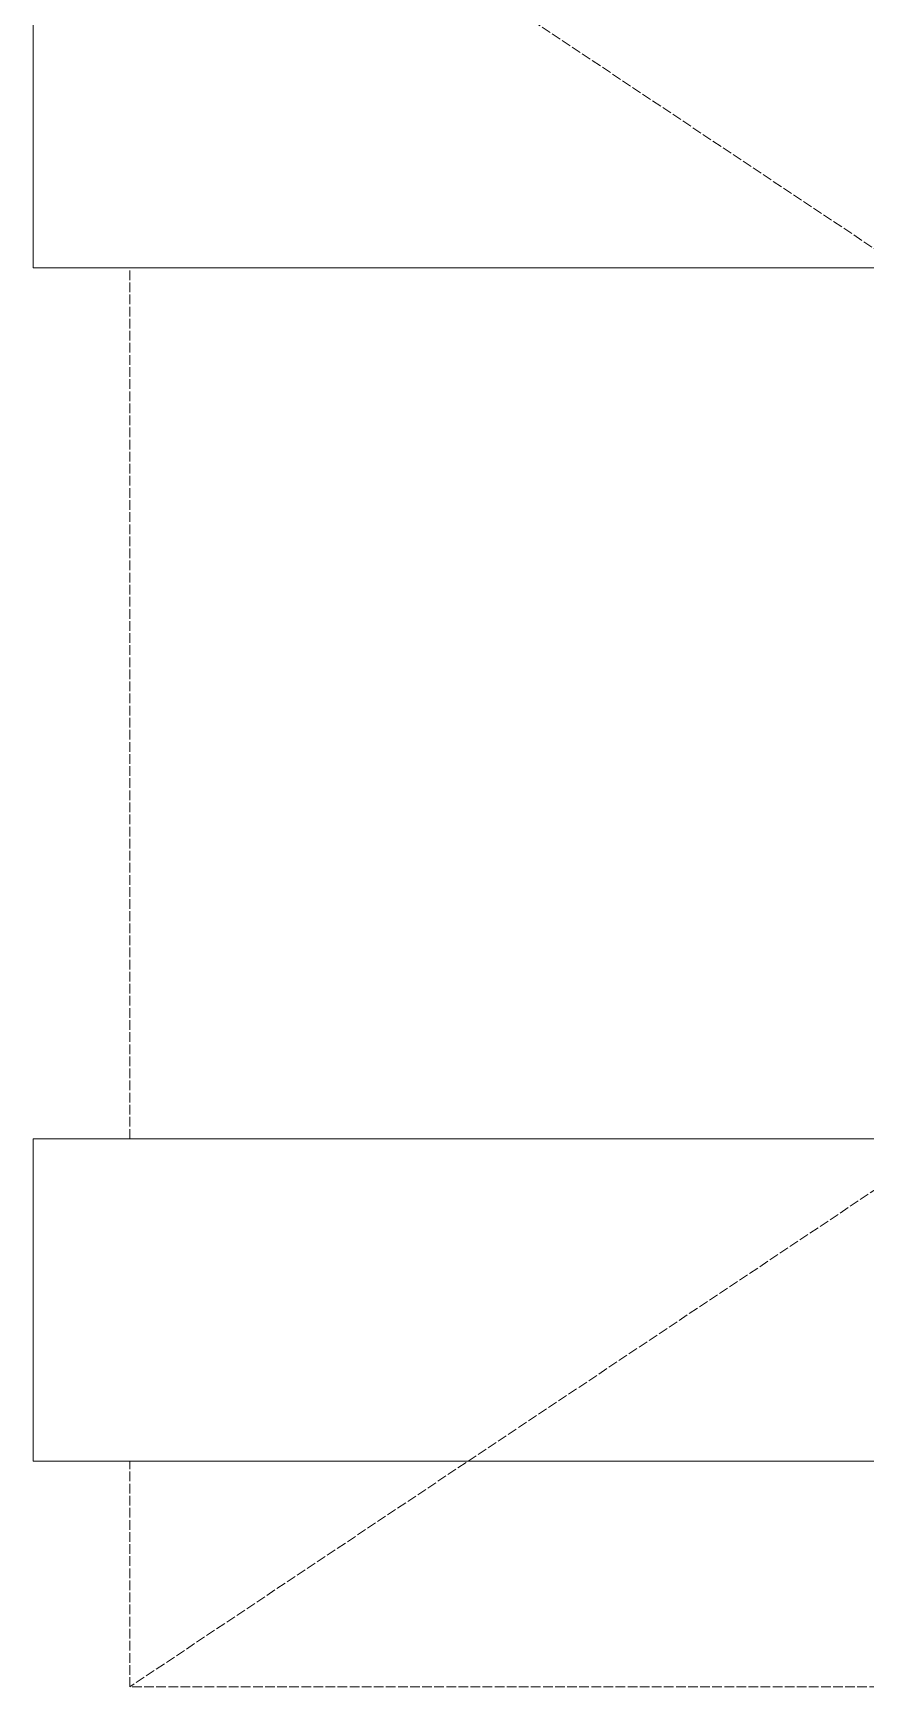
# Model space of a CAD drawing. Header units: millimetres. Extents: x 147592 to 200208, y -27981 to 8299.
# Drawn here: x 165600 to 166117, y -1190 to -164 of the extents above; entities that cross this region are included whole.
import ezdxf

# ---------------------------------------------------------------- set-up
doc = ezdxf.new("R2010")
doc.units = ezdxf.units.MM
doc.linetypes.add('划线', pattern=[7.5, 6, -1.5])
doc.linetypes.add('划线_2_', pattern=[6.35, 3.175, -3.175])
doc.layers.add('M-EQPM-____-HDLN', color=7, linetype='划线_2_', lineweight=5)
doc.layers.add('S-FNDN-____-OTLN', color=7, linetype='Continuous', lineweight=5)

# ---------------------------------------------------------------- blocks, each defined once
blk = doc.blocks.new('TJ空调外机 - TJ空调外机1800_1200-1400100-三层给排水_消防平面图')
at = {"layer": 'M-EQPM-____-HDLN', "color": 251, "linetype": '划线', "true_color": 0x515151}
for p, q in [((900, 600), (-900, -600)), ((-900, 600), (900, -600)), ((-900, -260), (-900, 280)), ((-900, -600), (-900, -460)), ((900, -600), (-900, -600))]:
    blk.add_line(p, q, dxfattribs=at)
blk = doc.blocks.new('YXQH_AR_B9-20_rvt-1-三层给排水_消防平面图')
at = {"color": 251, "lineweight": 5, "true_color": 0x515151}
blk.add_blockref('TJ空调外机 - TJ空调外机1800_1200-1400100-三层给排水_消防平面图', (166560, -590), dxfattribs=at)
blk = doc.blocks.new('YXQH_ST_B9-20_rvt-1-三层给排水_消防平面图')
at = {"layer": 'S-FNDN-____-OTLN', "color": 251, "lineweight": 18, "true_color": 0x515151}
for p, q in [((165600, -110), (165600, -310)), ((165600, -310), (167600, -310)), ((167600, -850), (165600, -850)), ((165600, -850), (165600, -1050)), ((165600, -1050), (167600, -1050))]:
    blk.add_line(p, q, dxfattribs=at)

msp = doc.modelspace()

# ---------------------------------------------------------------- block references
at = {"lineweight": 5}
for name in ['YXQH_AR_B9-20_rvt-1-三层给排水_消防平面图', 'YXQH_ST_B9-20_rvt-1-三层给排水_消防平面图']:
    msp.add_blockref(name, (0, 0), dxfattribs=at)

doc.saveas('drawing.dxf')
